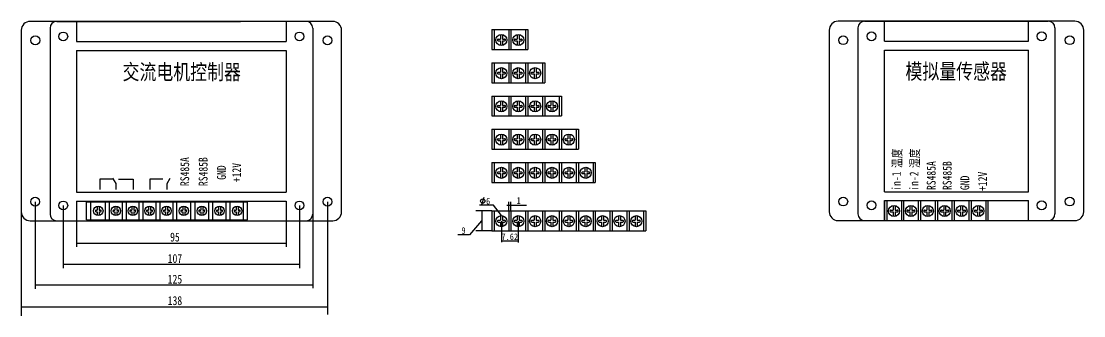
# Model space of a CAD drawing. Extents: x 1266371 to 1373991, y 308041 to 309598.
# Drawn here: x 1269076.9 to 1269556.9, y 308851.1 to 308984.1 of the extents above; entities that cross this region are included whole.
import ezdxf
from ezdxf.enums import TextEntityAlignment as Align

# ---------------------------------------------------------------- set-up
doc = ezdxf.new("R2010")
doc.units = 0
doc.header["$LTSCALE"] = 1000
doc.header["$MEASUREMENT"] = 0
doc.layers.get('0').update_dxf_attribs({"linetype": 'CONTINUOUS'})
doc.styles.add('-宋体', font='', dxfattribs={"width": 0.8})
doc.styles.get('-宋体').set_extended_font_data('SimSun')

msp = doc.modelspace()

# ---------------------------------------------------------------- linework, layer by layer
for p, q in [((1269092.92, 308984.03), (1269175.92, 308984.03)), ((1269101.92, 308984.03), (1269101.92, 308974.88)), ((1269196.62, 308984.05), (1269196.62, 308974.88)), ((1269457.93, 308984.09), (1269540.93, 308984.09)), ((1269466.93, 308975.09), (1269466.93, 308984.09)), ((1269531.93, 308975.09), (1269531.93, 308984.09)), ((1269089.92, 308981.03), (1269089.92, 308928.55)), ((1269208.62, 308981.03), (1269208.62, 308922.03)), ((1269289.53, 308980.34), (1269305.77, 308980.34)), ((1269289.53, 308980.34), (1269289.53, 308971.34)), ((1269290.53, 308980.34), (1269290.53, 308971.34)), ((1269297.15, 308980.34), (1269297.15, 308971.34)), ((1269298.15, 308980.34), (1269298.15, 308971.34)), ((1269304.77, 308980.34), (1269304.77, 308971.34)), ((1269305.77, 308980.34), (1269305.77, 308971.34)), ((1269454.93, 308981.09), (1269454.93, 308928.61)), ((1269543.93, 308981.09), (1269543.93, 308922.09)), ((1269101.92, 308974.88), (1269196.62, 308974.88)), ((1269292.36, 308976.06), (1269293.38, 308976.06)), ((1269292.36, 308975.28), (1269293.38, 308975.28)), ((1269293.38, 308978.13), (1269293.38, 308976.06)), ((1269293.38, 308975.28), (1269293.38, 308973.19)), ((1269294.28, 308978.13), (1269294.28, 308976.06)), ((1269294.28, 308976.06), (1269295.29, 308976.06)), ((1269294.28, 308975.28), (1269294.28, 308973.19)), ((1269294.28, 308975.28), (1269295.31, 308975.28)), ((1269299.98, 308976.06), (1269301, 308976.06)), ((1269299.98, 308975.28), (1269301, 308975.28)), ((1269301, 308978.13), (1269301, 308976.06)), ((1269301, 308975.28), (1269301, 308973.19)), ((1269301.9, 308978.13), (1269301.9, 308976.06)), ((1269301.9, 308976.06), (1269302.91, 308976.06)), ((1269301.9, 308975.28), (1269301.9, 308973.19)), ((1269301.9, 308975.28), (1269302.93, 308975.28)), ((1269466.93, 308975.09), (1269531.93, 308975.09)), ((1269101.92, 308970.88), (1269101.92, 308906.89)), ((1269101.92, 308970.88), (1269196.62, 308970.88)), ((1269196.62, 308970.88), (1269196.62, 308906.89)), ((1269289.53, 308971.34), (1269305.77, 308971.34)), ((1269466.93, 308907.1), (1269466.93, 308971.09)), ((1269466.93, 308971.09), (1269531.93, 308971.09)), ((1269531.93, 308907.1), (1269531.93, 308971.09)), ((1269289.53, 308965.34), (1269313.39, 308965.34)), ((1269289.53, 308965.34), (1269289.53, 308956.34)), ((1269290.53, 308965.34), (1269290.53, 308956.34)), ((1269297.15, 308965.34), (1269297.15, 308956.34)), ((1269298.15, 308965.34), (1269298.15, 308956.34)), ((1269304.77, 308965.34), (1269304.77, 308956.34)), ((1269305.77, 308965.34), (1269305.77, 308956.34)), ((1269312.39, 308965.34), (1269312.39, 308956.34)), ((1269313.39, 308965.34), (1269313.39, 308956.34)), ((1269292.36, 308961.06), (1269293.38, 308961.06)), ((1269292.36, 308960.28), (1269293.38, 308960.28)), ((1269293.38, 308963.13), (1269293.38, 308961.06)), ((1269293.38, 308960.28), (1269293.38, 308958.19)), ((1269294.28, 308963.13), (1269294.28, 308961.06)), ((1269294.28, 308961.06), (1269295.29, 308961.06)), ((1269294.28, 308960.28), (1269294.28, 308958.19)), ((1269294.28, 308960.28), (1269295.31, 308960.28)), ((1269299.98, 308961.06), (1269301, 308961.06)), ((1269299.98, 308960.28), (1269301, 308960.28)), ((1269301, 308963.13), (1269301, 308961.06)), ((1269301, 308960.28), (1269301, 308958.19)), ((1269301.9, 308963.13), (1269301.9, 308961.06)), ((1269301.9, 308961.06), (1269302.91, 308961.06)), ((1269301.9, 308960.28), (1269301.9, 308958.19)), ((1269301.9, 308960.28), (1269302.93, 308960.28)), ((1269307.6, 308961.06), (1269308.62, 308961.06)), ((1269307.6, 308960.28), (1269308.62, 308960.28)), ((1269308.62, 308963.13), (1269308.62, 308961.06)), ((1269308.62, 308960.28), (1269308.62, 308958.19)), ((1269309.52, 308963.13), (1269309.52, 308961.06)), ((1269309.52, 308961.06), (1269310.53, 308961.06)), ((1269309.52, 308960.28), (1269309.52, 308958.19)), ((1269309.52, 308960.28), (1269310.55, 308960.28)), ((1269089.92, 308956.06), (1269089.92, 308897.04)), ((1269208.62, 308955.64), (1269208.62, 308897.04)), ((1269289.53, 308956.34), (1269313.39, 308956.34)), ((1269454.93, 308956.12), (1269454.93, 308897.1)), ((1269543.93, 308955.7), (1269543.93, 308897.1)), ((1269289.53, 308950.34), (1269321.01, 308950.34)), ((1269289.53, 308950.34), (1269289.53, 308941.34)), ((1269290.53, 308950.34), (1269290.53, 308941.34)), ((1269297.15, 308950.34), (1269297.15, 308941.34)), ((1269298.15, 308950.34), (1269298.15, 308941.34)), ((1269304.77, 308950.34), (1269304.77, 308941.34)), ((1269305.77, 308950.34), (1269305.77, 308941.34)), ((1269312.39, 308950.34), (1269312.39, 308941.34)), ((1269313.39, 308950.34), (1269313.39, 308941.34)), ((1269320.01, 308950.34), (1269320.01, 308941.34)), ((1269321.01, 308950.34), (1269321.01, 308941.34)), ((1269292.36, 308946.06), (1269293.38, 308946.06)), ((1269292.36, 308945.28), (1269293.38, 308945.28)), ((1269293.38, 308948.13), (1269293.38, 308946.06)), ((1269293.38, 308945.28), (1269293.38, 308943.19)), ((1269294.28, 308948.13), (1269294.28, 308946.06)), ((1269294.28, 308946.06), (1269295.29, 308946.06)), ((1269294.28, 308945.28), (1269294.28, 308943.19)), ((1269294.28, 308945.28), (1269295.31, 308945.28)), ((1269299.98, 308946.06), (1269301, 308946.06)), ((1269299.98, 308945.28), (1269301, 308945.28)), ((1269301, 308948.13), (1269301, 308946.06)), ((1269301, 308945.28), (1269301, 308943.19)), ((1269301.9, 308948.13), (1269301.9, 308946.06)), ((1269301.9, 308946.06), (1269302.91, 308946.06)), ((1269301.9, 308945.28), (1269301.9, 308943.19)), ((1269301.9, 308945.28), (1269302.93, 308945.28)), ((1269307.6, 308946.06), (1269308.62, 308946.06)), ((1269307.6, 308945.28), (1269308.62, 308945.28)), ((1269308.62, 308948.13), (1269308.62, 308946.06)), ((1269308.62, 308945.28), (1269308.62, 308943.19)), ((1269309.52, 308948.13), (1269309.52, 308946.06)), ((1269309.52, 308946.06), (1269310.53, 308946.06)), ((1269309.52, 308945.28), (1269309.52, 308943.19)), ((1269309.52, 308945.28), (1269310.55, 308945.28)), ((1269315.22, 308946.06), (1269316.24, 308946.06)), ((1269315.22, 308945.28), (1269316.24, 308945.28)), ((1269316.24, 308948.13), (1269316.24, 308946.06)), ((1269316.24, 308945.28), (1269316.24, 308943.19)), ((1269317.14, 308948.13), (1269317.14, 308946.06)), ((1269317.14, 308946.06), (1269318.15, 308946.06)), ((1269317.14, 308945.28), (1269317.14, 308943.19)), ((1269317.14, 308945.28), (1269318.17, 308945.28)), ((1269289.53, 308941.34), (1269321.01, 308941.34)), ((1269289.53, 308935.34), (1269328.63, 308935.34)), ((1269289.53, 308935.34), (1269289.53, 308926.34)), ((1269290.53, 308935.34), (1269290.53, 308926.34)), ((1269297.15, 308935.34), (1269297.15, 308926.34)), ((1269298.15, 308935.34), (1269298.15, 308926.34)), ((1269304.77, 308935.34), (1269304.77, 308926.34)), ((1269305.77, 308935.34), (1269305.77, 308926.34)), ((1269312.39, 308935.34), (1269312.39, 308926.34)), ((1269313.39, 308935.34), (1269313.39, 308926.34)), ((1269320.01, 308935.34), (1269320.01, 308926.34)), ((1269321.01, 308935.34), (1269321.01, 308926.34)), ((1269327.63, 308935.34), (1269327.63, 308926.34)), ((1269328.63, 308935.34), (1269328.63, 308926.34)), ((1269292.36, 308931.06), (1269293.38, 308931.06)), ((1269293.38, 308933.13), (1269293.38, 308931.06)), ((1269294.28, 308933.13), (1269294.28, 308931.06)), ((1269294.28, 308931.06), (1269295.29, 308931.06)), ((1269299.98, 308931.06), (1269301, 308931.06)), ((1269301, 308933.13), (1269301, 308931.06)), ((1269301.9, 308933.13), (1269301.9, 308931.06)), ((1269301.9, 308931.06), (1269302.91, 308931.06)), ((1269307.6, 308931.06), (1269308.62, 308931.06)), ((1269308.62, 308933.13), (1269308.62, 308931.06)), ((1269309.52, 308933.13), (1269309.52, 308931.06)), ((1269309.52, 308931.06), (1269310.53, 308931.06)), ((1269315.22, 308931.06), (1269316.24, 308931.06)), ((1269316.24, 308933.13), (1269316.24, 308931.06)), ((1269317.14, 308933.13), (1269317.14, 308931.06)), ((1269317.14, 308931.06), (1269318.15, 308931.06)), ((1269322.84, 308931.06), (1269323.86, 308931.06)), ((1269323.86, 308933.13), (1269323.86, 308931.06)), ((1269324.76, 308933.13), (1269324.76, 308931.06)), ((1269324.76, 308931.06), (1269325.77, 308931.06)), ((1269289.53, 308926.34), (1269328.63, 308926.34)), ((1269292.36, 308930.28), (1269293.38, 308930.28)), ((1269293.38, 308930.28), (1269293.38, 308928.19)), ((1269294.28, 308930.28), (1269294.28, 308928.19)), ((1269294.28, 308930.28), (1269295.31, 308930.28)), ((1269299.98, 308930.28), (1269301, 308930.28)), ((1269301, 308930.28), (1269301, 308928.19)), ((1269301.9, 308930.28), (1269301.9, 308928.19)), ((1269301.9, 308930.28), (1269302.93, 308930.28)), ((1269307.6, 308930.28), (1269308.62, 308930.28)), ((1269308.62, 308930.28), (1269308.62, 308928.19)), ((1269309.52, 308930.28), (1269309.52, 308928.19)), ((1269309.52, 308930.28), (1269310.55, 308930.28)), ((1269315.22, 308930.28), (1269316.24, 308930.28)), ((1269316.24, 308930.28), (1269316.24, 308928.19)), ((1269317.14, 308930.28), (1269317.14, 308928.19)), ((1269317.14, 308930.28), (1269318.17, 308930.28)), ((1269322.84, 308930.28), (1269323.86, 308930.28)), ((1269323.86, 308930.28), (1269323.86, 308928.19)), ((1269324.76, 308930.28), (1269324.76, 308928.19)), ((1269324.76, 308930.28), (1269325.79, 308930.28)), ((1269289.53, 308920.34), (1269336.25, 308920.34)), ((1269289.53, 308920.34), (1269289.53, 308911.34)), ((1269290.53, 308920.34), (1269290.53, 308911.34)), ((1269293.38, 308918.13), (1269293.38, 308916.06)), ((1269294.28, 308918.13), (1269294.28, 308916.06)), ((1269297.15, 308920.34), (1269297.15, 308911.34)), ((1269298.15, 308920.34), (1269298.15, 308911.34)), ((1269301, 308918.13), (1269301, 308916.06)), ((1269301.9, 308918.13), (1269301.9, 308916.06)), ((1269304.77, 308920.34), (1269304.77, 308911.34)), ((1269305.77, 308920.34), (1269305.77, 308911.34)), ((1269308.62, 308918.13), (1269308.62, 308916.06)), ((1269309.52, 308918.13), (1269309.52, 308916.06)), ((1269312.39, 308920.34), (1269312.39, 308911.34)), ((1269313.39, 308920.34), (1269313.39, 308911.34)), ((1269316.24, 308918.13), (1269316.24, 308916.06)), ((1269317.14, 308918.13), (1269317.14, 308916.06)), ((1269320.01, 308920.34), (1269320.01, 308911.34)), ((1269321.01, 308920.34), (1269321.01, 308911.34)), ((1269323.86, 308918.13), (1269323.86, 308916.06)), ((1269324.76, 308918.13), (1269324.76, 308916.06)), ((1269327.63, 308920.34), (1269327.63, 308911.34)), ((1269328.63, 308920.34), (1269328.63, 308911.34)), ((1269331.48, 308918.13), (1269331.48, 308916.06)), ((1269332.38, 308918.13), (1269332.38, 308916.06)), ((1269335.25, 308920.34), (1269335.25, 308911.34)), ((1269336.25, 308920.34), (1269336.25, 308911.34)), ((1269118.31, 308912.8), (1269112.44, 308912.8)), ((1269112.44, 308912.8), (1269112.44, 308908.13)), ((1269119.78, 308910.89), (1269118.25, 308913.26)), ((1269120.83, 308912.77), (1269127.42, 308912.77)), ((1269127.42, 308912.77), (1269127.42, 308908.13)), ((1269140.93, 308912.8), (1269135.06, 308912.8)), ((1269135.06, 308912.8), (1269135.06, 308908.13)), ((1269142.78, 308910.89), (1269144.23, 308913.26)), ((1269289.53, 308911.34), (1269336.25, 308911.34)), ((1269292.36, 308916.06), (1269293.38, 308916.06)), ((1269292.36, 308915.28), (1269293.38, 308915.28)), ((1269293.38, 308915.28), (1269293.38, 308913.19)), ((1269294.28, 308916.06), (1269295.29, 308916.06)), ((1269294.28, 308915.28), (1269294.28, 308913.19)), ((1269294.28, 308915.28), (1269295.31, 308915.28)), ((1269299.98, 308916.06), (1269301, 308916.06)), ((1269299.98, 308915.28), (1269301, 308915.28)), ((1269301, 308915.28), (1269301, 308913.19)), ((1269301.9, 308916.06), (1269302.91, 308916.06)), ((1269301.9, 308915.28), (1269301.9, 308913.19)), ((1269301.9, 308915.28), (1269302.93, 308915.28)), ((1269307.6, 308916.06), (1269308.62, 308916.06)), ((1269307.6, 308915.28), (1269308.62, 308915.28)), ((1269308.62, 308915.28), (1269308.62, 308913.19)), ((1269309.52, 308916.06), (1269310.53, 308916.06)), ((1269309.52, 308915.28), (1269309.52, 308913.19)), ((1269309.52, 308915.28), (1269310.55, 308915.28)), ((1269315.22, 308916.06), (1269316.24, 308916.06)), ((1269315.22, 308915.28), (1269316.24, 308915.28)), ((1269316.24, 308915.28), (1269316.24, 308913.19)), ((1269317.14, 308916.06), (1269318.15, 308916.06)), ((1269317.14, 308915.28), (1269317.14, 308913.19)), ((1269317.14, 308915.28), (1269318.17, 308915.28)), ((1269322.84, 308916.06), (1269323.86, 308916.06)), ((1269322.84, 308915.28), (1269323.86, 308915.28)), ((1269323.86, 308915.28), (1269323.86, 308913.19)), ((1269324.76, 308916.06), (1269325.77, 308916.06)), ((1269324.76, 308915.28), (1269324.76, 308913.19)), ((1269324.76, 308915.28), (1269325.79, 308915.28)), ((1269330.46, 308916.06), (1269331.48, 308916.06)), ((1269330.46, 308915.28), (1269331.48, 308915.28)), ((1269331.48, 308915.28), (1269331.48, 308913.19)), ((1269332.38, 308916.06), (1269333.39, 308916.06)), ((1269332.38, 308915.28), (1269332.38, 308913.19)), ((1269332.38, 308915.28), (1269333.41, 308915.28)), ((1269101.92, 308906.89), (1269196.62, 308906.89)), ((1269119.78, 308908.16), (1269119.78, 308910.89)), ((1269142.78, 308908.16), (1269142.78, 308910.89)), ((1269466.93, 308907.1), (1269531.93, 308907.1)), ((1269101.92, 308902.89), (1269101.92, 308894.03)), ((1269101.92, 308902.89), (1269196.62, 308902.89)), ((1269106.43, 308894.38), (1269106.43, 308902.57)), ((1269108.28, 308894.38), (1269108.28, 308902.57)), ((1269115, 308894.38), (1269115, 308902.57)), ((1269116.8, 308894.38), (1269116.8, 308902.57)), ((1269122.62, 308894.38), (1269122.62, 308902.57)), ((1269124.42, 308894.38), (1269124.42, 308902.57)), ((1269130.24, 308894.38), (1269130.24, 308902.57)), ((1269132.04, 308894.38), (1269132.04, 308902.57)), ((1269137.86, 308894.38), (1269137.86, 308902.57)), ((1269139.66, 308894.38), (1269139.66, 308902.57)), ((1269145.48, 308894.38), (1269145.48, 308902.57)), ((1269147.28, 308894.38), (1269147.28, 308902.57)), ((1269153.59, 308894.38), (1269153.59, 308902.57)), ((1269155.44, 308894.38), (1269155.44, 308902.57)), ((1269161.65, 308894.38), (1269161.65, 308902.57)), ((1269163.45, 308894.38), (1269163.45, 308902.57)), ((1269169.56, 308894.38), (1269169.56, 308902.57)), ((1269171.36, 308894.38), (1269171.36, 308902.57)), ((1269177.3, 308894.38), (1269177.3, 308902.57)), ((1269179.1, 308894.38), (1269179.1, 308902.57)), ((1269196.62, 308902.89), (1269196.62, 308894.03)), ((1269285.95, 308904.54), (1269284.9, 308901.27)), ((1269466.93, 308894.09), (1269466.93, 308903.1)), ((1269466.93, 308903.1), (1269531.93, 308903.1)), ((1269466.93, 308903.1), (1269521.05, 308903.1)), ((1269466.93, 308903.1), (1269513.65, 308903.1)), ((1269466.93, 308903.1), (1269466.93, 308894.1)), ((1269467.93, 308903.1), (1269467.93, 308894.1)), ((1269474.55, 308903.1), (1269474.55, 308894.1)), ((1269475.55, 308903.1), (1269475.55, 308894.1)), ((1269482.17, 308903.1), (1269482.17, 308894.1)), ((1269483.17, 308903.1), (1269483.17, 308894.1)), ((1269489.79, 308903.1), (1269489.79, 308894.1)), ((1269490.79, 308903.1), (1269490.79, 308894.1)), ((1269497.41, 308903.1), (1269497.41, 308894.1)), ((1269498.41, 308903.1), (1269498.41, 308894.1)), ((1269505.03, 308903.1), (1269505.03, 308894.1)), ((1269506.03, 308903.1), (1269506.03, 308894.1)), ((1269512.65, 308903.1), (1269512.65, 308894.1)), ((1269513.65, 308903.1), (1269513.65, 308894.1)), ((1269531.93, 308894.09), (1269531.93, 308903.1)), ((1269110.76, 308898.84), (1269111.28, 308898.84)), ((1269110.76, 308898.06), (1269111.28, 308898.06)), ((1269111.28, 308900.52), (1269111.28, 308898.84)), ((1269111.28, 308898.06), (1269111.28, 308896.35)), ((1269112.17, 308900.52), (1269112.17, 308898.84)), ((1269112.17, 308898.84), (1269112.69, 308898.84)), ((1269112.17, 308898.06), (1269112.17, 308896.35)), ((1269112.17, 308898.06), (1269112.7, 308898.06)), ((1269118.72, 308898.06), (1269119.25, 308898.06)), ((1269118.73, 308898.84), (1269119.25, 308898.84)), ((1269119.25, 308900.52), (1269119.25, 308898.84)), ((1269119.25, 308898.06), (1269119.25, 308896.35)), ((1269120.14, 308900.52), (1269120.14, 308898.84)), ((1269120.14, 308898.84), (1269120.66, 308898.84)), ((1269120.14, 308898.06), (1269120.14, 308896.35)), ((1269120.14, 308898.06), (1269120.67, 308898.06)), ((1269126.37, 308898.84), (1269126.89, 308898.84)), ((1269126.37, 308898.06), (1269126.89, 308898.06)), ((1269126.89, 308900.52), (1269126.89, 308898.84)), ((1269126.89, 308898.06), (1269126.89, 308896.35)), ((1269127.79, 308900.52), (1269127.79, 308898.84)), ((1269127.79, 308898.84), (1269128.3, 308898.84)), ((1269127.79, 308898.06), (1269127.79, 308896.35)), ((1269127.79, 308898.06), (1269128.32, 308898.06)), ((1269133.92, 308898.84), (1269134.44, 308898.84)), ((1269133.92, 308898.06), (1269134.44, 308898.06)), ((1269134.44, 308900.52), (1269134.44, 308898.84)), ((1269134.44, 308898.06), (1269134.44, 308896.35)), ((1269135.34, 308900.52), (1269135.34, 308898.84)), ((1269135.34, 308898.84), (1269135.85, 308898.84)), ((1269135.34, 308898.06), (1269135.34, 308896.35)), ((1269135.34, 308898.06), (1269135.87, 308898.06)), ((1269141.58, 308898.84), (1269142.1, 308898.84)), ((1269141.58, 308898.06), (1269142.1, 308898.06)), ((1269142.1, 308900.52), (1269142.1, 308898.84)), ((1269142.1, 308898.06), (1269142.1, 308896.35)), ((1269143, 308900.52), (1269143, 308898.84)), ((1269143, 308898.84), (1269143.51, 308898.84)), ((1269143, 308898.06), (1269143, 308896.35)), ((1269143, 308898.06), (1269143.53, 308898.06)), ((1269149.38, 308898.84), (1269149.9, 308898.84)), ((1269149.38, 308898.06), (1269149.9, 308898.06)), ((1269149.9, 308900.52), (1269149.9, 308898.84)), ((1269149.9, 308898.06), (1269149.9, 308896.35)), ((1269150.79, 308900.52), (1269150.79, 308898.84)), ((1269150.79, 308898.84), (1269151.31, 308898.84)), ((1269150.79, 308898.06), (1269150.79, 308896.35)), ((1269150.79, 308898.06), (1269151.32, 308898.06)), ((1269157.57, 308898.84), (1269158.09, 308898.84)), ((1269157.57, 308898.06), (1269158.09, 308898.06)), ((1269158.09, 308900.52), (1269158.09, 308898.84)), ((1269158.09, 308898.06), (1269158.09, 308896.35)), ((1269158.98, 308900.52), (1269158.98, 308898.84)), ((1269158.98, 308898.84), (1269159.5, 308898.84)), ((1269158.98, 308898.06), (1269158.98, 308896.35)), ((1269158.98, 308898.06), (1269159.51, 308898.06)), ((1269165.54, 308898.06), (1269166.06, 308898.06)), ((1269165.55, 308898.84), (1269166.06, 308898.84)), ((1269166.06, 308900.52), (1269166.06, 308898.84)), ((1269166.06, 308898.06), (1269166.06, 308896.35)), ((1269166.96, 308900.52), (1269166.96, 308898.84)), ((1269166.96, 308898.84), (1269167.48, 308898.84)), ((1269166.96, 308898.06), (1269166.96, 308896.35)), ((1269166.96, 308898.06), (1269167.49, 308898.06)), ((1269173.47, 308898.84), (1269173.99, 308898.84)), ((1269173.47, 308898.06), (1269173.99, 308898.06)), ((1269173.99, 308900.52), (1269173.99, 308898.84)), ((1269173.99, 308898.06), (1269173.99, 308896.35)), ((1269174.89, 308900.52), (1269174.89, 308898.84)), ((1269174.89, 308898.84), (1269175.4, 308898.84)), ((1269174.89, 308898.06), (1269174.89, 308896.35)), ((1269174.89, 308898.06), (1269175.42, 308898.06)), ((1269289.53, 308898.5), (1269359.11, 308898.5)), ((1269289.53, 308898.5), (1269289.53, 308889.5)), ((1269290.53, 308898.5), (1269290.53, 308889.5)), ((1269297.15, 308898.5), (1269297.15, 308889.5)), ((1269298.15, 308898.5), (1269298.15, 308889.5)), ((1269304.77, 308898.5), (1269304.77, 308889.5)), ((1269305.77, 308898.5), (1269305.77, 308889.5)), ((1269312.39, 308898.5), (1269312.39, 308889.5)), ((1269313.39, 308898.5), (1269313.39, 308889.5)), ((1269320.01, 308898.5), (1269320.01, 308889.5)), ((1269321.01, 308898.5), (1269321.01, 308889.5)), ((1269327.63, 308898.5), (1269327.63, 308889.5)), ((1269328.63, 308898.5), (1269328.63, 308889.5)), ((1269335.25, 308898.5), (1269335.25, 308889.5)), ((1269336.25, 308898.5), (1269336.25, 308889.5)), ((1269342.87, 308898.5), (1269342.87, 308889.5)), ((1269343.87, 308898.5), (1269343.87, 308889.5)), ((1269350.49, 308898.5), (1269350.49, 308889.5)), ((1269351.49, 308898.5), (1269351.49, 308889.5)), ((1269358.11, 308898.5), (1269358.11, 308889.5)), ((1269359.11, 308898.5), (1269359.11, 308889.5)), ((1269469.77, 308898.81), (1269470.79, 308898.81)), ((1269469.77, 308898.04), (1269470.79, 308898.04)), ((1269470.79, 308900.89), (1269470.79, 308898.81)), ((1269470.79, 308898.04), (1269470.79, 308895.94)), ((1269471.69, 308900.89), (1269471.69, 308898.81)), ((1269471.69, 308898.81), (1269472.7, 308898.81)), ((1269471.69, 308898.04), (1269471.69, 308895.94)), ((1269471.69, 308898.04), (1269472.72, 308898.04)), ((1269477.39, 308898.81), (1269478.41, 308898.81)), ((1269477.39, 308898.04), (1269478.41, 308898.04)), ((1269478.41, 308900.89), (1269478.41, 308898.81)), ((1269478.41, 308898.04), (1269478.41, 308895.94)), ((1269479.31, 308900.89), (1269479.31, 308898.81)), ((1269479.31, 308898.81), (1269480.32, 308898.81)), ((1269479.31, 308898.04), (1269479.31, 308895.94)), ((1269479.31, 308898.04), (1269480.34, 308898.04)), ((1269485.01, 308898.81), (1269486.03, 308898.81)), ((1269485.01, 308898.04), (1269486.03, 308898.04)), ((1269486.03, 308900.89), (1269486.03, 308898.81)), ((1269486.03, 308898.04), (1269486.03, 308895.94)), ((1269486.93, 308900.89), (1269486.93, 308898.81)), ((1269486.93, 308898.81), (1269487.94, 308898.81)), ((1269486.93, 308898.04), (1269486.93, 308895.94)), ((1269486.93, 308898.04), (1269487.96, 308898.04)), ((1269492.63, 308898.81), (1269493.65, 308898.81)), ((1269492.63, 308898.04), (1269493.65, 308898.04)), ((1269493.65, 308900.89), (1269493.65, 308898.81)), ((1269493.65, 308898.04), (1269493.65, 308895.94)), ((1269494.55, 308900.89), (1269494.55, 308898.81)), ((1269494.55, 308898.81), (1269495.56, 308898.81)), ((1269494.55, 308898.04), (1269494.55, 308895.94)), ((1269494.55, 308898.04), (1269495.58, 308898.04)), ((1269500.25, 308898.81), (1269501.27, 308898.81)), ((1269500.25, 308898.04), (1269501.27, 308898.04)), ((1269501.27, 308900.89), (1269501.27, 308898.81)), ((1269501.27, 308898.04), (1269501.27, 308895.94)), ((1269502.17, 308900.89), (1269502.17, 308898.81)), ((1269502.17, 308898.81), (1269503.18, 308898.81)), ((1269502.17, 308898.04), (1269502.17, 308895.94)), ((1269502.17, 308898.04), (1269503.2, 308898.04)), ((1269507.87, 308898.81), (1269508.89, 308898.81)), ((1269507.87, 308898.04), (1269508.89, 308898.04)), ((1269508.89, 308900.89), (1269508.89, 308898.81)), ((1269508.89, 308898.04), (1269508.89, 308895.94)), ((1269509.79, 308900.89), (1269509.79, 308898.81)), ((1269509.79, 308898.81), (1269510.8, 308898.81)), ((1269509.79, 308898.04), (1269509.79, 308895.94)), ((1269509.79, 308898.04), (1269510.82, 308898.04)), ((1269292.36, 308894.22), (1269293.38, 308894.22)), ((1269292.36, 308893.44), (1269293.38, 308893.44)), ((1269293.38, 308896.29), (1269293.38, 308894.22)), ((1269293.38, 308893.44), (1269293.38, 308891.35)), ((1269294.28, 308896.29), (1269294.28, 308894.22)), ((1269294.28, 308894.22), (1269295.29, 308894.22)), ((1269294.28, 308893.44), (1269294.28, 308891.35)), ((1269294.28, 308893.44), (1269295.31, 308893.44)), ((1269299.98, 308894.22), (1269301, 308894.22)), ((1269299.98, 308893.44), (1269301, 308893.44)), ((1269301, 308896.29), (1269301, 308894.22)), ((1269301, 308893.44), (1269301, 308891.35)), ((1269301.9, 308896.29), (1269301.9, 308894.22)), ((1269301.9, 308894.22), (1269302.91, 308894.22)), ((1269301.9, 308893.44), (1269301.9, 308891.35)), ((1269301.9, 308893.44), (1269302.93, 308893.44)), ((1269307.6, 308894.22), (1269308.62, 308894.22)), ((1269307.6, 308893.44), (1269308.62, 308893.44)), ((1269308.62, 308896.29), (1269308.62, 308894.22)), ((1269308.62, 308893.44), (1269308.62, 308891.35)), ((1269309.52, 308896.29), (1269309.52, 308894.22)), ((1269309.52, 308894.22), (1269310.53, 308894.22)), ((1269309.52, 308893.44), (1269309.52, 308891.35)), ((1269309.52, 308893.44), (1269310.55, 308893.44)), ((1269315.22, 308894.22), (1269316.24, 308894.22)), ((1269315.22, 308893.44), (1269316.24, 308893.44)), ((1269316.24, 308896.29), (1269316.24, 308894.22)), ((1269316.24, 308893.44), (1269316.24, 308891.35)), ((1269317.14, 308896.29), (1269317.14, 308894.22)), ((1269317.14, 308894.22), (1269318.15, 308894.22)), ((1269317.14, 308893.44), (1269317.14, 308891.35)), ((1269317.14, 308893.44), (1269318.17, 308893.44)), ((1269322.84, 308894.22), (1269323.86, 308894.22)), ((1269322.84, 308893.44), (1269323.86, 308893.44)), ((1269323.86, 308896.29), (1269323.86, 308894.22)), ((1269323.86, 308893.44), (1269323.86, 308891.35)), ((1269324.76, 308896.29), (1269324.76, 308894.22)), ((1269324.76, 308894.22), (1269325.77, 308894.22)), ((1269324.76, 308893.44), (1269324.76, 308891.35)), ((1269324.76, 308893.44), (1269325.79, 308893.44)), ((1269330.46, 308894.22), (1269331.48, 308894.22)), ((1269330.46, 308893.44), (1269331.48, 308893.44)), ((1269331.48, 308896.29), (1269331.48, 308894.22)), ((1269331.48, 308893.44), (1269331.48, 308891.35)), ((1269332.38, 308896.29), (1269332.38, 308894.22)), ((1269332.38, 308894.22), (1269333.39, 308894.22)), ((1269332.38, 308893.44), (1269332.38, 308891.35)), ((1269332.38, 308893.44), (1269333.41, 308893.44)), ((1269338.08, 308894.22), (1269339.1, 308894.22)), ((1269338.08, 308893.44), (1269339.1, 308893.44)), ((1269339.1, 308896.29), (1269339.1, 308894.22)), ((1269339.1, 308893.44), (1269339.1, 308891.35)), ((1269340, 308896.29), (1269340, 308894.22)), ((1269340, 308894.22), (1269341.01, 308894.22)), ((1269340, 308893.44), (1269340, 308891.35)), ((1269340, 308893.44), (1269341.03, 308893.44)), ((1269345.7, 308894.22), (1269346.72, 308894.22)), ((1269345.7, 308893.44), (1269346.72, 308893.44)), ((1269346.72, 308896.29), (1269346.72, 308894.22)), ((1269346.72, 308893.44), (1269346.72, 308891.35)), ((1269347.62, 308896.29), (1269347.62, 308894.22)), ((1269347.62, 308894.22), (1269348.63, 308894.22)), ((1269347.62, 308893.44), (1269347.62, 308891.35)), ((1269347.62, 308893.44), (1269348.65, 308893.44)), ((1269353.32, 308894.22), (1269354.34, 308894.22)), ((1269353.32, 308893.44), (1269354.34, 308893.44)), ((1269354.34, 308896.29), (1269354.34, 308894.22)), ((1269354.34, 308893.44), (1269354.34, 308891.35)), ((1269355.24, 308896.29), (1269355.24, 308894.22)), ((1269355.24, 308894.22), (1269356.25, 308894.22)), ((1269355.24, 308893.44), (1269355.24, 308891.35)), ((1269355.24, 308893.44), (1269356.27, 308893.44)), ((1269457.93, 308894.1), (1269540.93, 308894.1)), ((1269466.93, 308894.1), (1269521.05, 308894.1)), ((1269466.93, 308894.1), (1269513.65, 308894.1)), ((1269289.53, 308889.5), (1269359.11, 308889.5))]:
    msp.add_line(p, q)
at = {"color": 1}
for p, q in [((1269083.19, 308902.62), (1269083.19, 308863.26)), ((1269215.29, 308902.62), (1269215.29, 308851.64)), ((1269297.15, 308898.5), (1269297.15, 308902.62)), ((1269298.15, 308898.5), (1269298.15, 308902.58)), ((1269076.92, 308898.03), (1269076.92, 308851.11)), ((1269095.89, 308900.92), (1269095.89, 308872.53)), ((1269202.6, 308900.92), (1269202.6, 308872.67)), ((1269208.62, 308897.04), (1269208.62, 308863.58)), ((1269289.53, 308898.5), (1269282.27, 308898.5)), ((1269290.25, 308901.02), (1269283.91, 308901.02)), ((1269284.95, 308898.5), (1269284.95, 308889.5)), ((1269293.85, 308896.33), (1269290.25, 308901.02)), ((1269296.22, 308901.05), (1269305.23, 308901.05)), ((1269101.92, 308894.03), (1269101.92, 308882.21)), ((1269196.62, 308894.03), (1269196.62, 308882.27)), ((1269284.78, 308893.95), (1269279.47, 308887.67)), ((1269293.84, 308893.82), (1269293.84, 308884.29)), ((1269301.46, 308893.82), (1269301.46, 308884.22)), ((1269279.47, 308887.67), (1269274.1, 308887.67)), ((1269289.53, 308889.5), (1269282.27, 308889.5)), ((1269101.92, 308883.82), (1269196.62, 308883.82)), ((1269293.86, 308884.96), (1269301.43, 308884.96)), ((1269095.89, 308874.34), (1269202.6, 308874.34)), ((1269083.19, 308865.09), (1269208.62, 308865.09)), ((1269076.92, 308855.12), (1269215.29, 308855.12))]:
    msp.add_line(p, q, dxfattribs=at)
at = {"color": 7}
for p, q in [((1269106.43, 308902.57), (1269179.1, 308902.57)), ((1269106.43, 308894.38), (1269179.1, 308894.38))]:
    msp.add_line(p, q, dxfattribs=at)
for points in [[(1269213.14, 308984.03), (1269080.92, 308984.03, 0.414214), (1269076.92, 308980.03), (1269076.92, 308898.03, 0.414214), (1269080.92, 308894.03), (1269205.5, 308894.03)], [(1269203.24, 308894.03), (1269217.62, 308894.03, 0.414214), (1269221.62, 308898.03), (1269221.62, 308980.03, 0.414214), (1269217.62, 308984.03), (1269212.98, 308984.03)]]:
    msp.add_lwpolyline(points, format="xyb")
msp.add_lwpolyline([(1269445.93, 308894.09), (1269552.93, 308894.09, 0.414214), (1269556.93, 308898.09), (1269556.93, 308980.09, 0.414214), (1269552.93, 308984.09), (1269445.93, 308984.09, 0.414214), (1269441.93, 308980.09), (1269441.93, 308898.09, 0.414214)], format="xyb", close=True)
for centre, radius in [((1269095.89, 308977.24), 2), ((1269202.6, 308977.24), 2), ((1269461.04, 308977.31), 2), ((1269537.93, 308977.31), 2), ((1269083.26, 308975.47), 2), ((1269215.29, 308975.47), 2), ((1269293.84, 308975.66), 2.51), ((1269301.46, 308975.66), 2.51), ((1269448.28, 308975.53), 2), ((1269550.6, 308975.53), 2), ((1269293.84, 308960.66), 2.51), ((1269301.46, 308960.66), 2.51), ((1269309.08, 308960.66), 2.51), ((1269293.84, 308945.66), 2.51), ((1269301.46, 308945.66), 2.51), ((1269309.08, 308945.66), 2.51), ((1269316.7, 308945.66), 2.51), ((1269293.84, 308930.66), 2.51), ((1269301.46, 308930.66), 2.51), ((1269309.08, 308930.66), 2.51), ((1269316.7, 308930.66), 2.51), ((1269324.32, 308930.66), 2.51), ((1269293.84, 308915.66), 2.51), ((1269301.46, 308915.66), 2.51), ((1269309.08, 308915.66), 2.51), ((1269316.7, 308915.66), 2.51), ((1269324.32, 308915.66), 2.51), ((1269331.94, 308915.66), 2.51), ((1269083.19, 308902.62), 2), ((1269095.89, 308900.92), 2), ((1269202.6, 308900.92), 2), ((1269215.29, 308902.62), 2), ((1269285.43, 308902.9), 0.964), ((1269448.28, 308902.68), 2), ((1269461.04, 308900.99), 2), ((1269537.93, 308900.99), 2), ((1269550.6, 308902.68), 2), ((1269111.73, 308898.44), 2.13), ((1269119.7, 308898.44), 2.13), ((1269127.35, 308898.44), 2.13), ((1269134.89, 308898.44), 2.13), ((1269142.55, 308898.44), 2.13), ((1269150.35, 308898.44), 2.13), ((1269158.54, 308898.44), 2.13), ((1269166.52, 308898.44), 2.13), ((1269174.44, 308898.44), 2.13), ((1269471.24, 308898.41), 2.51), ((1269478.86, 308898.41), 2.51), ((1269486.48, 308898.41), 2.51), ((1269494.1, 308898.41), 2.51), ((1269501.72, 308898.41), 2.51), ((1269509.34, 308898.41), 2.51), ((1269293.84, 308893.82), 2.51), ((1269301.46, 308893.82), 2.51), ((1269309.08, 308893.82), 2.51), ((1269316.7, 308893.82), 2.51), ((1269324.32, 308893.82), 2.51), ((1269331.94, 308893.82), 2.51), ((1269339.56, 308893.82), 2.51), ((1269347.18, 308893.82), 2.51), ((1269354.8, 308893.82), 2.51)]:
    msp.add_circle(centre, radius)
for centre, radius, start, end in [((1269092.92, 308981.03), 3, 90, 180), ((1269205.62, 308981.03), 3, 0, 90), ((1269457.93, 308981.09), 3, 90, 180), ((1269540.93, 308981.09), 3, 0, 90), ((1269292.35, 308975.67), 0.388, 88.0266, 271.7737), ((1269295.31, 308975.67), 0.388, 268.2263, 91.9734), ((1269299.97, 308975.67), 0.388, 88.0266, 271.7737), ((1269302.93, 308975.67), 0.388, 268.2263, 91.9734), ((1269292.35, 308960.67), 0.388, 88.0266, 271.7737), ((1269295.31, 308960.67), 0.388, 268.2263, 91.9734), ((1269299.97, 308960.67), 0.388, 88.0266, 271.7737), ((1269302.93, 308960.67), 0.388, 268.2263, 91.9734), ((1269307.59, 308960.67), 0.388, 88.0266, 271.7737), ((1269310.55, 308960.67), 0.388, 268.2263, 91.9734), ((1269292.35, 308945.67), 0.388, 88.0266, 271.7737), ((1269295.31, 308945.67), 0.388, 268.2263, 91.9734), ((1269299.97, 308945.67), 0.388, 88.0266, 271.7737), ((1269302.93, 308945.67), 0.388, 268.2263, 91.9734), ((1269307.59, 308945.67), 0.388, 88.0266, 271.7737), ((1269310.55, 308945.67), 0.388, 268.2263, 91.9734), ((1269315.21, 308945.67), 0.388, 88.0266, 271.7737), ((1269318.17, 308945.67), 0.388, 268.2263, 91.9734), ((1269292.35, 308930.67), 0.388, 88.0266, 271.7737), ((1269295.31, 308930.67), 0.388, 268.2263, 91.9734), ((1269299.97, 308930.67), 0.388, 88.0266, 271.7737), ((1269302.93, 308930.67), 0.388, 268.2263, 91.9734), ((1269307.59, 308930.67), 0.388, 88.0266, 271.7737), ((1269310.55, 308930.67), 0.388, 268.2263, 91.9734), ((1269315.21, 308930.67), 0.388, 88.0266, 271.7737), ((1269318.17, 308930.67), 0.388, 268.2263, 91.9734), ((1269322.83, 308930.67), 0.388, 88.0266, 271.7737), ((1269325.79, 308930.67), 0.388, 268.2263, 91.9734), ((1269292.35, 308915.67), 0.388, 88.0266, 271.7737), ((1269295.31, 308915.67), 0.388, 268.2263, 91.9734), ((1269299.97, 308915.67), 0.388, 88.0266, 271.7737), ((1269302.93, 308915.67), 0.388, 268.2263, 91.9734), ((1269307.59, 308915.67), 0.388, 88.0266, 271.7737), ((1269310.55, 308915.67), 0.388, 268.2263, 91.9734), ((1269315.21, 308915.67), 0.388, 88.0266, 271.7737), ((1269318.17, 308915.67), 0.388, 268.2263, 91.9734), ((1269322.83, 308915.67), 0.388, 88.0266, 271.7737), ((1269325.79, 308915.67), 0.388, 268.2263, 91.9734), ((1269330.45, 308915.67), 0.388, 88.0266, 271.7737), ((1269333.41, 308915.67), 0.388, 268.2263, 91.9734), ((1269092.92, 308897.04), 3, 180, 270), ((1269110.74, 308898.45), 0.388, 88.0266, 271.7737), ((1269112.7, 308898.45), 0.388, 268.2263, 91.9734), ((1269118.71, 308898.45), 0.388, 88.0266, 271.7737), ((1269120.67, 308898.45), 0.388, 268.2263, 91.9734), ((1269126.36, 308898.45), 0.388, 88.0266, 271.7737), ((1269128.32, 308898.45), 0.388, 268.2263, 91.9734), ((1269133.91, 308898.45), 0.388, 88.0266, 271.7737), ((1269135.86, 308898.45), 0.388, 268.2263, 91.9734), ((1269141.57, 308898.45), 0.388, 88.0266, 271.7737), ((1269143.52, 308898.45), 0.388, 268.2263, 91.9734), ((1269149.36, 308898.45), 0.388, 88.0266, 271.7737), ((1269151.32, 308898.45), 0.388, 268.2263, 91.9734), ((1269157.55, 308898.45), 0.388, 88.0266, 271.7737), ((1269159.51, 308898.45), 0.388, 268.2263, 91.9734), ((1269165.53, 308898.45), 0.388, 88.0266, 271.7737), ((1269167.49, 308898.45), 0.388, 268.2263, 91.9734), ((1269173.46, 308898.45), 0.388, 88.0266, 271.7737), ((1269175.41, 308898.45), 0.388, 268.2263, 91.9734), ((1269205.62, 308897.04), 3, 270, 0), ((1269457.93, 308897.1), 3, 180, 270), ((1269469.76, 308898.42), 0.388, 88.0266, 271.7737), ((1269472.72, 308898.42), 0.388, 268.2263, 91.9734), ((1269477.38, 308898.42), 0.388, 88.0266, 271.7737), ((1269480.34, 308898.42), 0.388, 268.2263, 91.9734), ((1269485, 308898.42), 0.388, 88.0266, 271.7737), ((1269487.96, 308898.42), 0.388, 268.2263, 91.9734), ((1269492.62, 308898.42), 0.388, 88.0266, 271.7737), ((1269495.58, 308898.42), 0.388, 268.2263, 91.9734), ((1269500.24, 308898.42), 0.388, 88.0266, 271.7737), ((1269503.2, 308898.42), 0.388, 268.2263, 91.9734), ((1269507.86, 308898.42), 0.388, 88.0266, 271.7737), ((1269510.82, 308898.42), 0.388, 268.2263, 91.9734), ((1269540.93, 308897.1), 3, 270, 0), ((1269292.35, 308893.83), 0.388, 88.0266, 271.7737), ((1269295.31, 308893.83), 0.388, 268.2263, 91.9734), ((1269299.97, 308893.83), 0.388, 88.0266, 271.7737), ((1269302.93, 308893.83), 0.388, 268.2263, 91.9734), ((1269307.59, 308893.83), 0.388, 88.0266, 271.7737), ((1269310.55, 308893.83), 0.388, 268.2263, 91.9734), ((1269315.21, 308893.83), 0.388, 88.0266, 271.7737), ((1269318.17, 308893.83), 0.388, 268.2263, 91.9734), ((1269322.83, 308893.83), 0.388, 88.0266, 271.7737), ((1269325.79, 308893.83), 0.388, 268.2263, 91.9734), ((1269330.45, 308893.83), 0.388, 88.0266, 271.7737), ((1269333.41, 308893.83), 0.388, 268.2263, 91.9734), ((1269338.07, 308893.83), 0.388, 88.0266, 271.7737), ((1269341.03, 308893.83), 0.388, 268.2263, 91.9734), ((1269345.69, 308893.83), 0.388, 88.0266, 271.7737), ((1269348.65, 308893.83), 0.388, 268.2263, 91.9734), ((1269353.31, 308893.83), 0.388, 88.0266, 271.7737), ((1269356.27, 308893.83), 0.388, 268.2263, 91.9734)]:
    msp.add_arc(centre, radius, start, end)

# ---------------------------------------------------------------- texts
at = {"style": '-宋体', "width": 0.8}
for s, height, p in [('交流电机控制器', 7, (1269149.42, 308961.38)), ('模拟量传感器', 7, (1269499.31, 308961.59)), ('6', 3, (1269287.84, 308902.84)), ('1', 3, (1269301.65, 308903.13)), ('95', 4, (1269146.35, 308886.62)), ('9', 3, (1269276.74, 308889.59)), ('7.62', 3, (1269297.62, 308886.76)), ('107', 4, (1269146.35, 308876.95)), ('125', 4, (1269146.35, 308867.6)), ('138', 4, (1269146.35, 308857.91))]:
    msp.add_text(s, height=height, dxfattribs=at).set_placement(p, align=Align.MIDDLE)
for s, p in [('温度', (1269472.5, 308922.21)), ('湿度', (1269480.47, 308922.21)), ('RS485A', (1269150.77, 308916.19)), ('RS485B', (1269159.08, 308916.19)), ('GND', (1269167.36, 308915.75)), ('+12V', (1269174.23, 308915.75)), ('RS485A', (1269488.02, 308914.39)), ('RS485B', (1269495.23, 308914.39)), ('in-1', (1269472.16, 308911.92)), ('in-2', (1269480.14, 308911.92)), ('GND', (1269503.2, 308911.12)), ('+12V', (1269511.2, 308911.79))]:
    msp.add_text(s, height=4, rotation=90, dxfattribs=at).set_placement(p, align=Align.MIDDLE)

doc.saveas('drawing.dxf')
